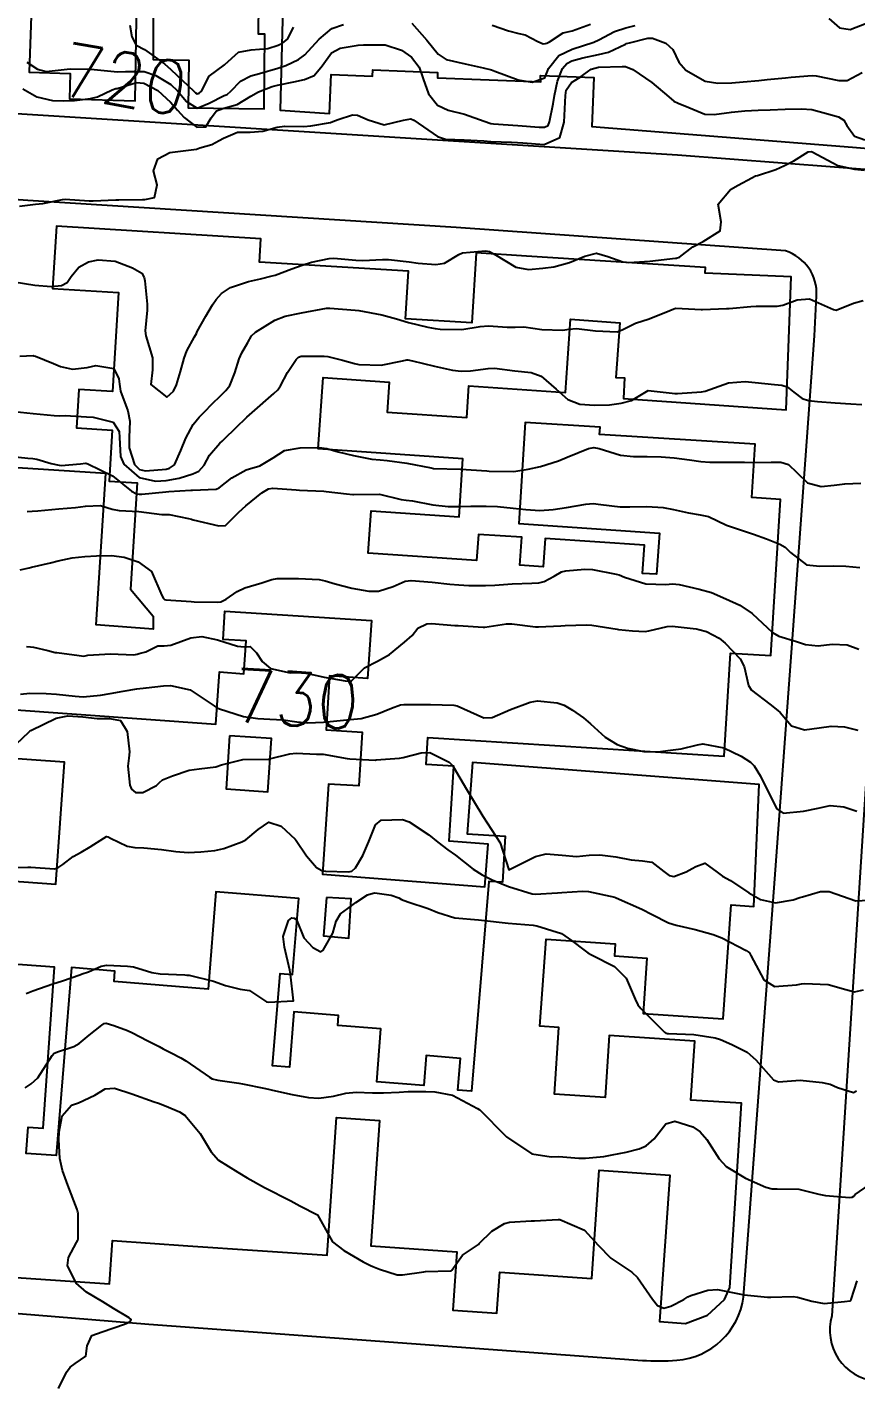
# Model space of a CAD drawing. Header units: metres. Extents: x 307586 to 320046, y 7427249 to 7434250.
# Drawn here: x 309605.9 to 309667.9, y 7432374 to 7432475.7 of the extents above; entities that cross this region are included whole.
import ezdxf
from ezdxf.enums import TextEntityAlignment as Align

# ---------------------------------------------------------------- set-up
doc = ezdxf.new("R2010")
doc.units = ezdxf.units.M
doc.header["$MEASUREMENT"] = 0
for name, color, linetype in [('Cotas', 45, 'Continuous'), ('Curvas de Nivel 1m', 11, 'Continuous'), ('Curvas de Nivel 5m', 15, 'Continuous'), ('Edificações', 30, 'Continuous'), ('Vias Primárias', 230, 'Continuous')]:
    doc.layers.add(name, color=color, linetype=linetype)
doc.styles.add('Style-STANDARD', font='STANDARD.shx')

msp = doc.modelspace()

# ---------------------------------------------------------------- linework, layer by layer
at = {"layer": 'Curvas de Nivel 1m', "flags": 128}
for points, elevation in [([(309613.54, 7432475.85), (309613.71, 7432474.97), (309614.03, 7432474.35), (309614.64, 7432474.01), (309616.14, 7432472.94), (309616.63, 7432472.52), (309618.35, 7432470.91), (309618.47, 7432470.78), (309618.6, 7432470.7), (309618.75, 7432470.76), (309618.91, 7432470.91), (309619.5, 7432472.03), (309620.63, 7432472.87), (309620.67, 7432472.89), (309621.69, 7432473.83), (309622.64, 7432473.99), (309623.89, 7432474.1), (309624.65, 7432474.35), (309624.98, 7432474.5), (309625.38, 7432474.83), (309625.79, 7432475.7)], 719), ([(309640.66, 7432475.85), (309641.89, 7432475.41), (309642.66, 7432475.22), (309643.14, 7432475.11), (309644.08, 7432474.61), (309644.49, 7432474.44), (309644.65, 7432474.46), (309644.75, 7432474.5), (309644.95, 7432474.6), (309645.99, 7432475.26), (309646.66, 7432475.43), (309648.03, 7432475.91)], 719), ([(309605.54, 7432471.07), (309606.6, 7432470.48), (309607.76, 7432470.21), (309608.59, 7432470.18), (309609.4, 7432470.21), (309610.6, 7432470.36), (309611.12, 7432470.49), (309612.24, 7432470.99), (309612.51, 7432471.09), (309612.6, 7432471.11), (309614.04, 7432471.54), (309614.61, 7432471.5), (309615.64, 7432470.95), (309616.59, 7432470.09), (309617.13, 7432469.47), (309617.61, 7432468.92), (309618.57, 7432468.21), (309619.25, 7432468.23), (309619.65, 7432468.9), (309620.05, 7432469.43), (309620.59, 7432469.64), (309621.58, 7432469.9), (309622.6, 7432470.52), (309623.17, 7432470.86), (309624.21, 7432471.25), (309624.61, 7432471.35), (309625.83, 7432471.61), (309626.62, 7432471.77), (309627.36, 7432472.07), (309627.94, 7432472.8), (309628.64, 7432473.76), (309629.3, 7432474.13), (309630.65, 7432474.34), (309631.04, 7432474.38), (309632.65, 7432474.36), (309633.88, 7432473.96), (309634.64, 7432473.45), (309635.2, 7432472.71), (309635.51, 7432471.82), (309635.91, 7432470.71), (309636.59, 7432469.85), (309637.37, 7432469.47), (309638.59, 7432469.17), (309640.07, 7432468.66), (309640.58, 7432468.48), (309640.78, 7432468.45), (309642.58, 7432468.32), (309644.2, 7432468.22), (309644.58, 7432468.21), (309644.85, 7432468.33), (309644.96, 7432468.6), (309645.23, 7432469.96), (309645.33, 7432470.59), (309645.56, 7432471.65), (309645.94, 7432472.59), (309646.25, 7432472.97), (309646.64, 7432473.16), (309647.46, 7432473.39), (309648.64, 7432473.65), (309649.37, 7432473.82), (309650.65, 7432474.43), (309650.72, 7432474.47), (309650.94, 7432474.53), (309652.31, 7432474.86), (309652.66, 7432474.86), (309653.68, 7432474.49), (309654.19, 7432474.02), (309654.64, 7432473.08), (309655.16, 7432472.47), (309656.62, 7432471.66), (309657.57, 7432471.49), (309658.62, 7432471.52), (309659.46, 7432471.59), (309660.62, 7432471.71), (309661.25, 7432471.78), (309662.63, 7432471.91), (309663.06, 7432471.95), (309664.63, 7432472.08), (309664.92, 7432472.06), (309666.62, 7432471.71), (309667.24, 7432471.71), (309668.37, 7432472.31)], 721), ([(309605.29, 7432462.29), (309606.5, 7432462.44), (309607.05, 7432462.5), (309608.51, 7432462.8), (309608.72, 7432462.81), (309610.51, 7432462.7), (309610.81, 7432462.7), (309612.51, 7432462.77), (309612.72, 7432462.78), (309614.51, 7432462.79), (309614.67, 7432462.8), (309615.39, 7432462.95), (309615.59, 7432463.88), (309615.33, 7432464.95), (309615.65, 7432465.84), (309616.55, 7432466.32), (309618.14, 7432466.51), (309618.55, 7432466.56), (309618.8, 7432466.66), (309619.68, 7432466.9), (309620.25, 7432467.2), (309620.56, 7432467.39), (309621.61, 7432467.84), (309622.57, 7432467.83), (309623.5, 7432467.92), (309624.57, 7432468.22), (309625.12, 7432468.29), (309626.57, 7432468.25), (309627.09, 7432468.3), (309628.58, 7432468.56), (309628.75, 7432468.62), (309629.14, 7432468.78), (309630.22, 7432469.14), (309630.59, 7432469.11), (309631.38, 7432468.76), (309632.58, 7432468.39), (309634.03, 7432468.73), (309634.58, 7432468.84), (309634.81, 7432468.72), (309636.57, 7432467.5), (309637.19, 7432467.31), (309638.57, 7432467.27), (309640.05, 7432467.18), (309640.57, 7432467.13), (309642.12, 7432467.08), (309642.57, 7432467.07), (309642.97, 7432467.03), (309644.57, 7432466.92), (309645.73, 7432467.43), (309646.06, 7432468.59), (309646.08, 7432469.09), (309646.15, 7432470.58), (309646.22, 7432470.97), (309646.62, 7432471.55), (309647.25, 7432471.94), (309648.09, 7432472.56), (309648.63, 7432472.69), (309650.4, 7432472.76), (309650.64, 7432472.75), (309651.2, 7432472.52), (309652.62, 7432471.56), (309653.89, 7432470.49), (309654.27, 7432470.16), (309654.6, 7432470), (309655.38, 7432469.69), (309656.59, 7432469.19), (309657.29, 7432469.15), (309658.59, 7432469.33), (309659.57, 7432469.44), (309660.59, 7432469.49), (309661.48, 7432469.51), (309662.59, 7432469.56), (309663.82, 7432469.59), (309664.59, 7432469.52), (309665.7, 7432469.24), (309666.59, 7432468.98), (309667, 7432468.74), (309667.21, 7432468.33), (309667.79, 7432467.54), (309668.57, 7432467.27)], 722), ([(309604.89, 7432456.62), (309606.43, 7432456.37), (309607.67, 7432456.28), (309608.43, 7432456.35), (309608.86, 7432456.59), (309609.15, 7432457.02), (309609.74, 7432457.72), (309610.45, 7432458.13), (309611.17, 7432458.29), (309612.45, 7432458.17), (309613.74, 7432457.68), (309614.44, 7432457.27), (309614.63, 7432456.96), (309614.68, 7432456.71), (309614.86, 7432454.96), (309614.85, 7432454.51), (309614.71, 7432452.96), (309614.76, 7432452.58), (309615.25, 7432450.95), (309615.26, 7432450.04), (309615.12, 7432448.95), (309616.33, 7432448), (309616.81, 7432448.46), (309617.04, 7432448.93), (309617.35, 7432449.93), (309617.61, 7432450.92), (309617.83, 7432451.46), (309618.39, 7432452.52), (309618.53, 7432452.77), (309618.6, 7432452.91), (309619.25, 7432454.05), (309619.73, 7432454.9), (309620.01, 7432455.3), (309620.42, 7432455.76), (309621.09, 7432456.21), (309622.43, 7432456.65), (309623.33, 7432456.86), (309624.21, 7432457.07), (309624.44, 7432457.14), (309625.67, 7432457.6), (309626.45, 7432457.89), (309627.16, 7432458.11), (309628.46, 7432458.39), (309628.83, 7432458.41), (309630.46, 7432458.25), (309631, 7432458.22), (309632.46, 7432458.3), (309632.9, 7432458.3), (309634.45, 7432458.12), (309635.13, 7432458.04), (309636.45, 7432457.94), (309637.1, 7432458.04), (309638.17, 7432458.67), (309638.46, 7432458.79), (309640.17, 7432458.95), (309640.47, 7432458.9), (309640.91, 7432458.65), (309642.45, 7432457.72), (309643.39, 7432457.55), (309644.45, 7432457.65), (309645.28, 7432457.76), (309646.46, 7432458.09), (309647.6, 7432458.56), (309648.47, 7432458.77), (309649.32, 7432458.54), (309650.46, 7432458.13), (309650.91, 7432458.08), (309652.46, 7432458.17), (309654.39, 7432458.4), (309654.46, 7432458.41), (309654.52, 7432458.42), (309654.68, 7432458.48), (309655.69, 7432459.25), (309656.47, 7432459.66), (309657.74, 7432460.44), (309657.82, 7432461.11), (309657.58, 7432462.44), (309658.52, 7432463.55), (309659.08, 7432463.87), (309660.1, 7432464.41), (309660.39, 7432464.56), (309660.54, 7432464.6), (309661.89, 7432465.05), (309662.55, 7432465.35), (309663.24, 7432465.69), (309664.33, 7432466.36), (309664.56, 7432466.38), (309664.63, 7432466.36), (309666.55, 7432465.34), (309667.79, 7432465.07), (309668.54, 7432465)], 723), ([(309605.31, 7432451.07), (309606.32, 7432451.11), (309606.36, 7432451.1), (309606.48, 7432451.06), (309607.83, 7432450.51), (309608.36, 7432450.3), (309609.27, 7432450.1), (309610.35, 7432450.21), (309611, 7432450.36), (309612.35, 7432450.14), (309612.74, 7432449.38), (309612.77, 7432448.98), (309612.86, 7432448.45), (309613.4, 7432446.97), (309613.55, 7432446.21), (309613.49, 7432444.97), (309613.51, 7432444.2), (309613.9, 7432442.97), (309614.27, 7432442.59), (309614.73, 7432442.49), (309616.27, 7432442.62), (309616.53, 7432442.68), (309616.89, 7432442.93), (309617.38, 7432444.01), (309617.74, 7432444.92), (309618.3, 7432445.96), (309618.73, 7432446.49), (309619.14, 7432446.9), (309619.72, 7432447.5), (309620.33, 7432448.11), (309620.73, 7432448.49), (309621.04, 7432448.88), (309621.4, 7432449.83), (309621.73, 7432450.88), (309621.94, 7432451.31), (309622.38, 7432452.1), (309622.67, 7432452.58), (309622.95, 7432452.86), (309624.4, 7432453.75), (309625.19, 7432454.05), (309626.41, 7432454.32), (309628.28, 7432454.66), (309628.41, 7432454.67), (309628.53, 7432454.67), (309630.41, 7432454.52), (309630.69, 7432454.49), (309632.41, 7432454.15), (309633.52, 7432453.85), (309634.4, 7432453.59), (309635.86, 7432453.24), (309636.4, 7432453.13), (309636.79, 7432453.09), (309638.4, 7432453.07), (309639.76, 7432453.3), (309640.4, 7432453.34), (309641.79, 7432453.25), (309642.4, 7432453.25), (309643.03, 7432453.26), (309644.4, 7432453.07), (309645.96, 7432453.02), (309646.4, 7432453.09), (309646.97, 7432453.15), (309648.4, 7432452.96), (309650.03, 7432452.9), (309650.4, 7432453.03), (309651.39, 7432453.53), (309652.41, 7432453.85), (309653.98, 7432454.49), (309654.27, 7432454.62), (309654.42, 7432454.65), (309656.31, 7432454.56), (309656.41, 7432454.56), (309658.22, 7432454.63), (309658.42, 7432454.64), (309660.04, 7432454.79), (309660.42, 7432454.82), (309661.99, 7432454.82), (309662.42, 7432454.88), (309663.51, 7432455.29), (309664.43, 7432455.35), (309666.21, 7432454.55), (309666.42, 7432454.51), (309667.71, 7432455.04), (309668.43, 7432455.24)], 724), ([(309604.28, 7432443.6), (309605.91, 7432443.43), (309606.28, 7432443.4), (309606.58, 7432443.36), (309607.67, 7432443.04), (309608.27, 7432442.9), (309608.41, 7432442.89), (309609.87, 7432443.01), (309610.23, 7432443.05), (309610.27, 7432443.05), (309610.42, 7432443.01), (309612.26, 7432442.12), (309613.68, 7432440.97), (309614.05, 7432440.77), (309614.24, 7432440.74), (309614.46, 7432440.74), (309616.24, 7432440.92), (309616.46, 7432440.94), (309618.11, 7432441.04), (309618.25, 7432441.05), (309620.01, 7432441.12), (309620.25, 7432441.22), (309621.18, 7432441.96), (309622.27, 7432442.56), (309622.5, 7432442.63), (309623.27, 7432442.85), (309624.28, 7432443.47), (309625.12, 7432444), (309626.29, 7432444.2), (309627.71, 7432444.22), (309628.29, 7432444.15), (309629.14, 7432443.92), (309630.28, 7432443.63), (309631.67, 7432443.37), (309632.28, 7432443.31), (309632.8, 7432443.26), (309634.28, 7432443.06), (309636.11, 7432442.7), (309636.27, 7432442.67), (309636.3, 7432442.67), (309638.27, 7432442.62), (309638.32, 7432442.62), (309640.27, 7432442.48), (309640.45, 7432442.47), (309642.27, 7432442.44), (309642.45, 7432442.45), (309643.37, 7432442.61), (309644.28, 7432442.81), (309645.64, 7432443.23), (309646.28, 7432443.5), (309647.88, 7432444.15), (309648.29, 7432444.23), (309648.68, 7432444.15), (309650.28, 7432443.66), (309651.24, 7432443.56), (309652.28, 7432443.56), (309653.32, 7432443.53), (309654.28, 7432443.45), (309655.45, 7432443.3), (309656.28, 7432443.19), (309656.96, 7432443.13), (309658.28, 7432443.13), (309659.56, 7432443.13), (309660.28, 7432443.11), (309661.54, 7432443.14), (309662.28, 7432443.14), (309662.86, 7432442.96), (309663.47, 7432442.37), (309664.26, 7432441.59), (309665.29, 7432441.32), (309666.26, 7432441.41), (309667.07, 7432441.52), (309668.26, 7432441.56)], 726), ([(309605.86, 7432439.43), (309606.23, 7432439.47), (309606.67, 7432439.49), (309608.23, 7432439.64), (309609.49, 7432439.75), (309610.23, 7432439.85), (309611.35, 7432439.88), (309612.23, 7432439.62), (309612.76, 7432439.52), (309614.23, 7432439.43), (309615.94, 7432439.22), (309616.23, 7432439.21), (309616.5, 7432439.21), (309617.95, 7432438.91), (309618.17, 7432438.86), (309618.22, 7432438.85), (309618.3, 7432438.83), (309620.22, 7432438.36), (309620.7, 7432438.4), (309621.19, 7432438.88), (309621.7, 7432439.4), (309622.23, 7432439.86), (309623.42, 7432440.85), (309623.94, 7432441.15), (309624.25, 7432441.19), (309626, 7432441.06), (309626.25, 7432441.05), (309628.07, 7432440.97), (309628.25, 7432440.95), (309629.78, 7432440.77), (309630.24, 7432440.71), (309630.3, 7432440.71), (309632.24, 7432440.75), (309633.85, 7432440.34), (309634.24, 7432440.3), (309634.72, 7432440.24), (309636.24, 7432439.93), (309637.37, 7432439.81), (309638.23, 7432439.81), (309639.07, 7432439.83), (309640.23, 7432439.85), (309641.07, 7432439.81), (309642.23, 7432439.68), (309643.2, 7432439.58), (309644.23, 7432439.52), (309645.24, 7432439.58), (309646.23, 7432439.74), (309647.67, 7432439.99), (309648.24, 7432440.03), (309648.81, 7432439.97), (309650.24, 7432439.78), (309650.98, 7432439.78), (309652.24, 7432439.82), (309653.48, 7432439.73), (309654.23, 7432439.59), (309655.37, 7432439.33), (309656.23, 7432439.2), (309656.85, 7432439.07), (309658.22, 7432438.43), (309660.22, 7432437.75), (309661.21, 7432437.4), (309662.21, 7432437), (309662.59, 7432436.77), (309663.01, 7432436.38), (309664.19, 7432435.46), (309665.2, 7432435.34), (309666.19, 7432435.38), (309667.15, 7432435.36), (309668.19, 7432435.24)], 727), ([(309605.34, 7432435.07), (309606.01, 7432435.23), (309606.18, 7432435.27), (309607.61, 7432435.61), (309608.18, 7432435.75), (309609.24, 7432435.97), (309610.19, 7432436.07), (309611.06, 7432436.13), (309612.19, 7432436.16), (309613.14, 7432436.02), (309614.18, 7432435.68), (309615.18, 7432434.95), (309615.94, 7432433.16), (309616.06, 7432432.94), (309616.15, 7432432.86), (309616.25, 7432432.84), (309618.15, 7432432.71), (309618.36, 7432432.69), (309620.15, 7432432.65), (309620.36, 7432432.68), (309620.77, 7432432.88), (309621.58, 7432433.46), (309622.16, 7432433.72), (309623.42, 7432434.11), (309624.17, 7432434.36), (309624.57, 7432434.43), (309626.17, 7432434.43), (309627.72, 7432434.35), (309628.17, 7432434.26), (309628.92, 7432434.03), (309630.16, 7432433.71), (309631.43, 7432433.49), (309632.16, 7432433.49), (309633.26, 7432433.83), (309634.17, 7432434.22), (309634.6, 7432434.28), (309636.17, 7432434.15), (309637.5, 7432434.01), (309638.17, 7432433.95), (309638.92, 7432433.9), (309640.17, 7432433.91), (309640.87, 7432433.94), (309642.17, 7432434.02), (309643.64, 7432434.08), (309644.17, 7432434.11), (309644.57, 7432434.2), (309645.3, 7432434.59), (309645.85, 7432434.92), (309646.18, 7432435.01), (309647.61, 7432435.13), (309648.18, 7432435.1), (309649.95, 7432434.76), (309650.18, 7432434.69), (309650.57, 7432434.53), (309652.17, 7432434.02), (309653.67, 7432433.99), (309654.17, 7432434.03), (309654.67, 7432433.97), (309656.16, 7432433.63), (309657.08, 7432433.37), (309658.16, 7432432.91), (309659.2, 7432432.42), (309660.14, 7432431.82), (309661.66, 7432430.39), (309662.12, 7432430.11), (309663.45, 7432429.71), (309664.11, 7432429.48), (309665.08, 7432429.39), (309666.11, 7432429.51), (309667.24, 7432429.45), (309668.11, 7432429.14)], 728), ([(309605.83, 7432429.34), (309606.11, 7432429.32), (309606.35, 7432429.3), (309607.42, 7432429.04), (309607.96, 7432428.89), (309608.1, 7432428.88), (309609.76, 7432428.67), (309610.1, 7432428.62), (309610.42, 7432428.69), (309612.1, 7432428.8), (309613.86, 7432428.72), (309614.1, 7432428.77), (309614.25, 7432428.81), (309614.75, 7432428.95), (309615.65, 7432429.4), (309616.11, 7432429.38), (309616.61, 7432429.43), (309618.11, 7432429.99), (309618.93, 7432430.08), (309620.11, 7432429.84), (309621.62, 7432429.36), (309622.11, 7432429.32), (309622.57, 7432429.33), (309623.03, 7432428.86), (309623.46, 7432428.22), (309624.09, 7432427.7), (309625.55, 7432427.37), (309626.09, 7432427.4), (309626.64, 7432427.36), (309628.09, 7432427.05), (309629.66, 7432426.77), (309630.08, 7432426.74), (309630.1, 7432426.75), (309630.13, 7432426.77), (309631.12, 7432427.73), (309632.1, 7432428.25), (309632.99, 7432428.74), (309634.11, 7432429.66), (309634.68, 7432430.16), (309635.1, 7432430.71), (309635.79, 7432431.04), (309636.13, 7432431.07), (309637.88, 7432430.92), (309638.13, 7432430.9), (309639.99, 7432430.79), (309640.13, 7432430.79), (309641.74, 7432431.03), (309642.13, 7432431.03), (309643.92, 7432430.81), (309644.13, 7432430.8), (309645.82, 7432430.89), (309646.13, 7432430.91), (309647.74, 7432430.95), (309648.13, 7432430.93), (309650.03, 7432430.63), (309650.12, 7432430.62), (309651.18, 7432430.52), (309652.12, 7432430.45), (309652.4, 7432430.51), (309653.78, 7432430.83), (309654.13, 7432430.85), (309655.94, 7432430.65), (309656.13, 7432430.61), (309656.7, 7432430.45), (309657.65, 7432429.97), (309658.11, 7432429.58), (309659.22, 7432428.42), (309659.52, 7432427.84), (309659.86, 7432426.41), (309660.08, 7432426.07), (309661.45, 7432425.01), (309662.06, 7432424.56), (309662.22, 7432424.39), (309663.08, 7432423.41), (309664.04, 7432423.1), (309665.14, 7432423.25), (309666.04, 7432423.38), (309667.04, 7432423.32), (309668.04, 7432423.08)], 729), ([(309605.05, 7432422.03), (309606.03, 7432422.96), (309606.08, 7432423.01), (309606.15, 7432423.06), (309608.04, 7432423.98), (309608.9, 7432424.16), (309610.04, 7432424.07), (309611.1, 7432423.94), (309612.04, 7432423.95), (309612.86, 7432423.8), (309613.35, 7432422.97), (309613.52, 7432421.46), (309613.48, 7432420.97), (309613.39, 7432420.37), (309613.54, 7432418.97), (309613.68, 7432418.66), (309613.98, 7432418.42), (309614.53, 7432418.41), (309615.55, 7432418.94), (309615.77, 7432419.16), (309615.99, 7432419.37), (309616.74, 7432419.67), (309617.99, 7432420.08), (309618.73, 7432420.17), (309620, 7432420.33), (309620.41, 7432420.47), (309622, 7432420.87), (309623.94, 7432420.91), (309624, 7432420.92), (309625.52, 7432421.31), (309626.01, 7432421.35), (309627.52, 7432421.29), (309628.01, 7432421.27), (309629.81, 7432420.96), (309630.01, 7432420.94), (309631.91, 7432420.84), (309632, 7432420.85), (309633.74, 7432420.99), (309634.01, 7432421.04), (309635.35, 7432421.37), (309636.01, 7432421.41), (309637.45, 7432420.68), (309637.72, 7432420.4), (309638, 7432419.94), (309638.74, 7432418.66), (309639.96, 7432416.65), (309641.27, 7432414.64), (309641.91, 7432412.63), (309643.92, 7432413.63), (309644.71, 7432413.81), (309645.92, 7432413.72), (309646.99, 7432413.63), (309647.92, 7432413.71), (309648.73, 7432413.74), (309649.92, 7432413.6), (309651.07, 7432413.37), (309651.92, 7432413.29), (309652.61, 7432413.19), (309653.52, 7432412.49), (309653.91, 7432412.21), (309654.27, 7432412.12), (309655.2, 7432412.47), (309655.65, 7432412.73), (309655.92, 7432412.88), (309656.58, 7432413.11), (309657.5, 7432412.44), (309657.91, 7432412.16), (309658.51, 7432411.82), (309659.89, 7432410.91), (309660.76, 7432410.4), (309661.88, 7432410.14), (309663.2, 7432410.37), (309663.7, 7432410.54), (309663.89, 7432410.6), (309665.25, 7432410.99), (309665.89, 7432410.99), (309667.88, 7432410.31), (309669.77, 7432410.41)], 731), ([(309604.23, 7432412.76), (309605.91, 7432412.82), (309606.15, 7432412.81), (309607.91, 7432412.7), (309608.16, 7432412.77), (309608.54, 7432413.02), (309609.32, 7432413.61), (309609.92, 7432413.95), (309610.58, 7432414.35), (309611.6, 7432414.99), (309611.81, 7432415.11), (309611.93, 7432415.08), (309612.1, 7432414.99), (309613.36, 7432414.4), (309613.93, 7432414.3), (309614.61, 7432414.27), (309615.92, 7432414.14), (309616.99, 7432413.99), (309617.92, 7432413.93), (309618.87, 7432413.96), (309619.92, 7432414.06), (309620.59, 7432414.22), (309621.93, 7432414.71), (309622.24, 7432414.87), (309623.16, 7432415.64), (309623.95, 7432416.2), (309624.88, 7432415.9), (309625.93, 7432414.92), (309626.01, 7432414.82), (309626.78, 7432413.67), (309627.53, 7432412.8), (309627.91, 7432412.56), (309628.19, 7432412.51), (309629.91, 7432412.46), (309630.16, 7432412.52), (309630.45, 7432412.76), (309630.99, 7432413.69), (309631.44, 7432414.75), (309631.58, 7432415.11), (309631.95, 7432415.98), (309632.36, 7432416.34), (309633.96, 7432416.38), (309634.46, 7432416.21), (309635.94, 7432415.25), (309636.61, 7432414.69), (309637.36, 7432414.11), (309637.92, 7432413.73), (309639.26, 7432412.66), (309639.91, 7432412.24), (309640.66, 7432411.88), (309641.89, 7432411.37), (309643.66, 7432410.83), (309643.89, 7432410.8), (309645.57, 7432410.9), (309645.89, 7432410.92), (309647.42, 7432411.02), (309647.89, 7432411), (309649.85, 7432410.57), (309649.88, 7432410.56), (309649.96, 7432410.53), (309651.87, 7432409.69), (309652.65, 7432409.28), (309653.86, 7432408.66), (309654.45, 7432408.47), (309655.86, 7432408.15), (309657.21, 7432407.79), (309657.85, 7432407.53), (309659.67, 7432406.59), (309659.84, 7432406.49), (309659.93, 7432406.41), (309660.04, 7432406.2), (309661.01, 7432404.4), (309661.81, 7432403.9), (309663.46, 7432404.02), (309663.81, 7432404.09), (309664.05, 7432404.12), (309665.81, 7432404.04), (309667.15, 7432403.66), (309667.8, 7432403.48), (309668.47, 7432403.64)], 732), ([(309605.8, 7432403.37), (309606.3, 7432403.56), (309607.8, 7432404.08), (309608.51, 7432404.32), (309609.81, 7432404.76), (309609.99, 7432404.83), (309610.46, 7432405), (309611.4, 7432405.41), (309611.82, 7432405.48), (309613.37, 7432405.41), (309613.82, 7432405.35), (309615.2, 7432404.95), (309615.81, 7432404.83), (309617.66, 7432404.76), (309617.81, 7432404.75), (309617.99, 7432404.73), (309619.81, 7432404.29), (309620.72, 7432403.97), (309621.8, 7432403.7), (309622.52, 7432403.58), (309623.63, 7432402.84), (309623.79, 7432402.75), (309623.92, 7432402.71), (309625.79, 7432402.82), (309625.58, 7432404.82), (309625.53, 7432405.11), (309625.14, 7432406.83), (309625.04, 7432407.64), (309625.43, 7432408.82), (309625.67, 7432409.02), (309625.86, 7432409.01), (309625.98, 7432408.93), (309626.04, 7432408.82), (309626.58, 7432407.54), (309627.24, 7432406.8), (309627.84, 7432406.48), (309628.01, 7432406.61), (309628.13, 7432406.79), (309628.75, 7432407.88), (309629, 7432408.78), (309629.32, 7432409.33), (309629.87, 7432409.74), (309630.47, 7432410.17), (309631.34, 7432410.76), (309631.76, 7432410.88), (309631.89, 7432410.89), (309633.1, 7432410.73), (309633.68, 7432410.52), (309633.88, 7432410.39), (309634.37, 7432410.22), (309635.87, 7432409.74), (309636.61, 7432409.43), (309637.87, 7432409.02), (309639.65, 7432408.87), (309639.86, 7432408.85), (309641.86, 7432408.63), (309643.74, 7432408.48), (309643.86, 7432408.46), (309644.02, 7432408.44), (309645.86, 7432407.85), (309646.61, 7432407.33), (309647.62, 7432406.55), (309647.84, 7432406.41), (309648.11, 7432406.27), (309649.83, 7432405.39), (309650.69, 7432404.52), (309651.37, 7432402.94), (309651.58, 7432402.51), (309651.79, 7432402.24), (309653.57, 7432400.48), (309653.68, 7432400.4), (309653.76, 7432400.38), (309653.86, 7432400.38), (309655.76, 7432400.29), (309657.36, 7432400.04), (309657.76, 7432399.92), (309658.61, 7432399.56), (309659.75, 7432398.97), (309660.41, 7432398.4), (309661.73, 7432396.91), (309662.1, 7432396.76), (309663.73, 7432396.88), (309665.37, 7432396.7), (309665.73, 7432396.63), (309665.96, 7432396.57), (309666.52, 7432396.33), (309667.72, 7432395.95), (309667.94, 7432396.09)], 733), ([(309605.71, 7432396.31), (309606.16, 7432396.61), (309606.67, 7432397.05), (309607.74, 7432398.73), (309607.88, 7432398.89), (309608.21, 7432399.03), (309609.36, 7432399.4), (309609.75, 7432399.62), (309610.51, 7432400.24), (309611.45, 7432400.99), (309611.64, 7432401.12), (309611.77, 7432401.15), (309612.36, 7432400.98), (309613.38, 7432400.59), (309613.76, 7432400.42), (309614.85, 7432399.85), (309615.75, 7432399.39), (309616.04, 7432399.23), (309616.64, 7432398.93), (309617.38, 7432398.55), (309617.74, 7432398.33), (309619.52, 7432397.1), (309619.72, 7432396.99), (309620.15, 7432396.89), (309621.72, 7432396.65), (309621.98, 7432396.6), (309623.71, 7432396.26), (309624.45, 7432396.09), (309625.71, 7432395.81), (309626.93, 7432395.58), (309627.7, 7432395.52), (309628.8, 7432395.68), (309629.71, 7432395.91), (309630.49, 7432395.98), (309631.71, 7432395.94), (309632.53, 7432395.92), (309633.71, 7432395.98), (309634.39, 7432396.03), (309635.71, 7432396.02), (309636.39, 7432396.01), (309637.71, 7432395.76), (309639.58, 7432394.76), (309639.69, 7432394.69), (309639.75, 7432394.65), (309641.67, 7432392.71), (309641.71, 7432392.67), (309641.74, 7432392.63), (309643.65, 7432391.36), (309645.09, 7432391.15), (309645.65, 7432391.16), (309647.15, 7432391.05), (309647.65, 7432391.04), (309649.02, 7432391.17), (309649.65, 7432391.28), (309650.69, 7432391.48), (309651.66, 7432391.74), (309652.2, 7432391.97), (309652.79, 7432392.49), (309653.68, 7432393.62), (309654.34, 7432393.82), (309655.68, 7432393.38), (309656.24, 7432393.01), (309656.74, 7432392.44), (309657.65, 7432390.99), (309658.18, 7432390.42), (309659.63, 7432389.55), (309661.16, 7432388.86), (309661.63, 7432388.75), (309661.99, 7432388.75), (309663.63, 7432388.71), (309665.12, 7432388.35), (309665.62, 7432388.25), (309667.41, 7432388.1), (309667.62, 7432388.13), (309667.73, 7432388.2), (309667.84, 7432388.31), (309668.88, 7432389.05)], 734)]:
    msp.add_lwpolyline(points, dxfattribs=dict(at, elevation=elevation))
at = {"layer": 'Curvas de Nivel 5m', "flags": 128}
for points, elevation in [([(309665.86, 7432476.35), (309666.67, 7432475.64), (309667.47, 7432475.53), (309668.68, 7432475.98)], 720), ([(309605.85, 7432473.07), (309606.63, 7432472.54), (309607.3, 7432472.37), (309608.63, 7432472.53), (309609.08, 7432472.57), (309610.63, 7432472.54), (309611.13, 7432472.5), (309612.62, 7432472.35), (309613.23, 7432472.38), (309614.62, 7432472.38), (309615.5, 7432472.07), (309616.61, 7432471.39), (309617.13, 7432470.93), (309617.8, 7432470.13), (309618.59, 7432469.64), (309619.48, 7432470.01), (309620.6, 7432470.57), (309620.83, 7432470.66), (309621.1, 7432470.89), (309621.83, 7432471.66), (309622.62, 7432472.04), (309623.26, 7432472.23), (309624.63, 7432472.63), (309624.79, 7432472.68), (309625.23, 7432472.83), (309626.18, 7432473.28), (309626.64, 7432473.63), (309627.71, 7432474.8), (309628.66, 7432475.6), (309629.55, 7432475.9)], 720), ([(309634.67, 7432476), (309635.78, 7432474.71), (309636.64, 7432473.67), (309637.23, 7432473.28), (309638.64, 7432472.94), (309639.99, 7432472.66), (309640.63, 7432472.49), (309640.88, 7432472.4), (309642.62, 7432471.75), (309643.66, 7432471.58), (309644.62, 7432471.89), (309644.82, 7432472.41), (309644.88, 7432472.6), (309645.65, 7432473.58), (309646.65, 7432474.04), (309648.27, 7432474.56), (309648.66, 7432474.74), (309649.83, 7432475.37), (309650.67, 7432475.65), (309651.38, 7432475.81)], 720), ([(309604.42, 7432446.97), (309606.31, 7432446.78), (309607.89, 7432446.62), (309608.31, 7432446.61), (309608.72, 7432446.62), (309610.31, 7432446.53), (309610.81, 7432446.51), (309612.3, 7432446.14), (309612.75, 7432445.43), (309612.79, 7432444.98), (309612.86, 7432443.57), (309613.11, 7432442.98), (309614.26, 7432441.98), (309615.48, 7432441.72), (309616.26, 7432441.77), (309617.25, 7432441.93), (309618.26, 7432442.26), (309618.71, 7432442.46), (309619.12, 7432442.9), (309619.52, 7432443.66), (309620.29, 7432444.55), (309620.46, 7432444.71), (309620.64, 7432444.89), (309621.48, 7432445.7), (309622.31, 7432446.49), (309622.71, 7432446.86), (309624.34, 7432448.28), (309624.63, 7432448.54), (309624.84, 7432448.84), (309625.34, 7432449.85), (309626, 7432450.82), (309626.18, 7432451), (309626.37, 7432451.06), (309628.1, 7432451.06), (309628.37, 7432451.04), (309629.47, 7432450.78), (309630.36, 7432450.51), (309630.68, 7432450.44), (309632.36, 7432450.4), (309633.95, 7432450.73), (309634.29, 7432450.8), (309634.36, 7432450.79), (309634.72, 7432450.72), (309636.36, 7432450.31), (309637.7, 7432450.02), (309638.36, 7432449.94), (309639.06, 7432449.96), (309640.36, 7432450.15), (309640.85, 7432450.16), (309642.36, 7432449.96), (309643.58, 7432449.84), (309644.35, 7432449.56), (309645.46, 7432448.59), (309646.34, 7432447.83), (309647.24, 7432447.48), (309648.33, 7432447.39), (309649.44, 7432447.43), (309650.33, 7432447.55), (309651.11, 7432447.75), (309652.34, 7432448.51), (309654.15, 7432448.29), (309654.34, 7432448.27), (309654.55, 7432448.27), (309656.34, 7432448.39), (309656.61, 7432448.46), (309658.35, 7432449.07), (309659.6, 7432449.16), (309660.35, 7432449.09), (309661.79, 7432448.95), (309662.35, 7432448.9), (309662.75, 7432448.78), (309663.26, 7432448.38), (309663.87, 7432447.9), (309664.34, 7432447.74), (309665.02, 7432447.67), (309666.34, 7432447.58), (309667.51, 7432447.5), (309668.33, 7432447.46)], 725), ([(309605.36, 7432425.77), (309606.06, 7432425.85), (309607.29, 7432425.82), (309608.06, 7432425.78), (309609.46, 7432425.62), (309610.06, 7432425.58), (309611.36, 7432425.7), (309612.07, 7432425.82), (309613.05, 7432425.99), (309614.07, 7432426.16), (309614.77, 7432426.25), (309616.07, 7432426.39), (309616.59, 7432426.42), (309618.07, 7432426.09), (309619.87, 7432424.89), (309620.05, 7432424.77), (309620.26, 7432424.68), (309622.05, 7432424.1), (309623.13, 7432423.94), (309624.04, 7432423.9), (309625.03, 7432423.84), (309626.04, 7432423.69), (309626.85, 7432423.62), (309628.04, 7432423.67), (309629.05, 7432423.77), (309630.04, 7432423.87), (309630.87, 7432423.94), (309632.05, 7432424.27), (309633.14, 7432424.73), (309633.81, 7432424.97), (309634.06, 7432425), (309635.77, 7432424.99), (309636.06, 7432424.99), (309637.79, 7432424.94), (309638.06, 7432424.89), (309638.56, 7432424.66), (309640.05, 7432424), (309640.66, 7432424.03), (309642.05, 7432424.63), (309643.51, 7432425.16), (309644.06, 7432425.27), (309645.53, 7432425.11), (309646.06, 7432424.94), (309646.69, 7432424.57), (309647.5, 7432424.01), (309648.04, 7432423.56), (309649.14, 7432422.54), (309650.03, 7432422), (309650.8, 7432421.74), (309652.02, 7432421.47), (309653.06, 7432421.45), (309654.02, 7432421.57), (309654.82, 7432421.67), (309656.03, 7432421.99), (309656.43, 7432422.05), (309658.02, 7432421.75), (309659.31, 7432421.12), (309660.01, 7432420.67), (309660.29, 7432420.41), (309660.76, 7432419.64), (309661.36, 7432418.4), (309661.97, 7432417.2), (309662.45, 7432416.86), (309663.97, 7432417.02), (309665.07, 7432417.25), (309665.97, 7432417.43), (309666.98, 7432417.34), (309667.97, 7432417.02)], 730), ([(309608.21, 7432373.79), (309608.8, 7432375.02), (309609.08, 7432375.39), (309609.46, 7432375.68), (309610.26, 7432376.21), (309610.36, 7432377), (309610.71, 7432377.78), (309611.49, 7432378.04), (309613.15, 7432378.62), (309613.5, 7432378.77), (309613.61, 7432378.85), (309613.64, 7432378.96), (309613.5, 7432379.08), (309612.33, 7432379.79), (309611.52, 7432380.3), (309610.32, 7432381), (309609.53, 7432381.69), (309608.89, 7432383.02), (309608.97, 7432383.6), (309609.57, 7432384.73), (309609.67, 7432384.91), (309609.68, 7432385.01), (309609.68, 7432386.93), (309609.67, 7432387.01), (309609.6, 7432387.19), (309608.92, 7432389.02), (309608.52, 7432390.13), (309608.31, 7432391.02), (309608.24, 7432392.45), (309608.26, 7432393.02), (309608.48, 7432394.22), (309609.18, 7432395.02), (309609.56, 7432395.14), (309609.7, 7432395.18), (309610.94, 7432395.76), (309611.71, 7432396.22), (309612.41, 7432396.28), (309613.71, 7432395.85), (309615.38, 7432395.27), (309615.7, 7432395.16), (309616.26, 7432394.93), (309617.28, 7432394.51), (309617.69, 7432394.24), (309618.82, 7432392.9), (309619.65, 7432391.51), (309620.18, 7432390.88), (309621.63, 7432389.99), (309622.34, 7432389.57), (309623.62, 7432388.84), (309625.61, 7432387.84), (309626.28, 7432387.48), (309627.6, 7432386.79), (309628.73, 7432384.78), (309629.57, 7432384.12), (309631.02, 7432383.29), (309631.56, 7432383.02), (309631.75, 7432382.94), (309632.24, 7432382.74), (309633.55, 7432382.31), (309633.97, 7432382.3), (309635.55, 7432382.54), (309635.69, 7432382.56), (309637.55, 7432382.6), (309637.6, 7432382.62), (309637.64, 7432382.67), (309638.44, 7432383.79), (309639.57, 7432384.52), (309639.64, 7432384.58), (309639.7, 7432384.65), (309640.65, 7432385.58), (309641.6, 7432386.16), (309641.97, 7432386.25), (309643.6, 7432386.34), (309643.84, 7432386.36), (309645.6, 7432386.45), (309645.74, 7432386.44), (309647.59, 7432385.66), (309648.6, 7432384.54), (309649.56, 7432383.56), (309651.13, 7432382.51), (309651.55, 7432382.12), (309652.68, 7432380.49), (309653.04, 7432380.01), (309653.52, 7432379.82), (309654.03, 7432379.96), (309655.01, 7432380.47), (309655.32, 7432380.66), (309655.53, 7432380.76), (309656.82, 7432381.16), (309657.53, 7432381.22), (309659.04, 7432380.91), (309659.53, 7432380.81), (309661.28, 7432380.64), (309661.53, 7432380.63), (309663.21, 7432380.68), (309663.53, 7432380.65), (309664.59, 7432380.35), (309665.52, 7432380.17), (309667.05, 7432380.32), (309667.46, 7432380.37), (309667.53, 7432380.47), (309668, 7432381.85)], 735)]:
    msp.add_lwpolyline(points, dxfattribs=dict(at, elevation=elevation))
at = {"layer": 'Edificações'}
for points in [[(309615.29, 7432477.84), (309615.31, 7432473.26), (309617.97, 7432473.22), (309617.92, 7432469.65), (309623.6, 7432469.57), (309623.65, 7432475.17), (309623.18, 7432475.17), (309623.32, 7432489.01)], [(309625.23, 7432485.94), (309624.81, 7432469.47), (309628.5, 7432469.24), (309628.62, 7432472.15), (309631.71, 7432472.02), (309631.73, 7432472.5), (309636.59, 7432472.3), (309636.58, 7432471.91), (309644.31, 7432471.59), (309644.3, 7432472.07), (309648.27, 7432471.92), (309648.12, 7432468.25), (309667.63, 7432466.7), (309674.73, 7432466.12)], [(309606.28, 7432480.07), (309606.03, 7432472.32), (309609.09, 7432472.22), (309609.03, 7432470.33), (309613.94, 7432470.17), (309614.08, 7432477.86)], [(309604.34, 7432424.65), (309619.98, 7432423.53), (309620.26, 7432427.43), (309622.09, 7432427.3), (309622.26, 7432429.75), (309620.53, 7432429.86), (309620.67, 7432431.99), (309631.63, 7432431.28), (309631.35, 7432426.95), (309628.5, 7432427.13), (309628.24, 7432423.11), (309630.94, 7432422.93), (309630.68, 7432418.9), (309628.41, 7432419.04), (309627.97, 7432412.29), (309640.12, 7432411.36), (309640.36, 7432414.54), (309637.46, 7432414.76), (309637.81, 7432420.37), (309635.74, 7432420.5), (309635.86, 7432422.52), (309658.03, 7432421.13), (309658.51, 7432428.85), (309661.53, 7432428.66), (309662.26, 7432440.35), (309660.11, 7432440.49), (309660.36, 7432444.47), (309648.71, 7432445.2), (309648.75, 7432445.75), (309643.14, 7432446.1), (309642.67, 7432438.55), (309653.19, 7432437.83), (309652.98, 7432434.74), (309651.93, 7432434.81), (309652.07, 7432436.92), (309644.64, 7432437.43), (309644.49, 7432435.31), (309642.74, 7432435.43), (309642.88, 7432437.51), (309639.64, 7432437.73), (309639.5, 7432435.77), (309631.39, 7432436.33), (309631.61, 7432439.5), (309638.19, 7432439.05), (309638.48, 7432443.39), (309627.64, 7432444.14), (309628.01, 7432449.46), (309632.96, 7432449.12), (309632.81, 7432446.88), (309638.77, 7432446.47), (309638.93, 7432448.85), (309646.15, 7432448.35), (309646.53, 7432453.83), (309650.22, 7432453.57), (309649.93, 7432449.48), (309650.58, 7432449.44), (309650.5, 7432447.91), (309662.67, 7432447.05), (309663.06, 7432457.01), (309656.62, 7432457.27), (309656.64, 7432457.71), (309643.23, 7432458.56), (309639.48, 7432458.79), (309639.16, 7432453.56), (309634.18, 7432453.87), (309634.4, 7432457.42), (309623.25, 7432458.11), (309623.36, 7432459.85), (309608.06, 7432460.79), (309607.77, 7432456.13), (309612.7, 7432455.83), (309612.25, 7432448.43), (309609.74, 7432448.58), (309609.56, 7432445.7), (309612.24, 7432445.53), (309612, 7432441.71), (309614.09, 7432441.58), (309613.6, 7432433.62), (309615.29, 7432431.61), (309615.29, 7432430.64), (309611.03, 7432430.96), (309611.75, 7432442.29), (309601.61, 7432442.94)], [(309600.97, 7432382.39), (309612.03, 7432381.63), (309612.25, 7432384.88), (309617.9, 7432384.49), (309628.32, 7432383.77), (309629.03, 7432394.09), (309632.23, 7432393.87), (309631.58, 7432384.47), (309638.02, 7432384.03), (309637.72, 7432379.67), (309641.03, 7432379.44), (309641.24, 7432382.52), (309648.14, 7432382.04), (309648.69, 7432390.14), (309653.96, 7432389.78), (309653.2, 7432378.81), (309655.13, 7432378.67), (309656.78, 7432379.3), (309658.05, 7432380.47), (309658.45, 7432381.35), (309659.33, 7432395.15), (309655.55, 7432395.39), (309655.84, 7432399.81), (309649.42, 7432400.22), (309649.13, 7432395.59), (309645.34, 7432395.83), (309645.66, 7432400.82), (309644.25, 7432400.91), (309644.7, 7432407.44), (309649.88, 7432407.08), (309649.82, 7432406.19), (309652.25, 7432406.02), (309651.96, 7432401.88), (309657.97, 7432401.46), (309658.57, 7432410.01), (309660.25, 7432409.89), (309660.65, 7432419), (309639.21, 7432420.65), (309638.81, 7432415.31), (309641.64, 7432415.14), (309641.44, 7432411.69), (309640.41, 7432411.75), (309639.13, 7432396.06), (309638.1, 7432396.14), (309638.3, 7432398.51), (309635.73, 7432398.72), (309635.55, 7432396.47), (309632.03, 7432396.76), (309632.35, 7432400.71), (309629.12, 7432400.97), (309629.18, 7432401.72), (309625.83, 7432401.99), (309625.5, 7432397.86), (309624.24, 7432397.96), (309624.81, 7432404.86), (309625.72, 7432404.79), (309626.19, 7432410.47), (309620, 7432410.97), (309619.41, 7432403.69), (309612.37, 7432404.27), (309612.43, 7432405.04), (309609.19, 7432405.3), (309608.04, 7432391.24), (309605.8, 7432391.4), (309605.94, 7432393.37), (309607.06, 7432393.29), (309607.92, 7432405.33), (309602.75, 7432405.7)], [(309603.2, 7432411.89), (309608.01, 7432411.54), (309608.66, 7432420.68), (309604.08, 7432421.01)]]:
    msp.add_lwpolyline(points, dxfattribs=at)
for points in [[(309621.02, 7432422.65), (309620.75, 7432418.69), (309623.87, 7432418.47), (309624.15, 7432422.46)], [(309628.26, 7432410.55), (309628.05, 7432407.67), (309629.95, 7432407.51), (309630.11, 7432410.44)]]:
    msp.add_lwpolyline(points, close=True, dxfattribs=at)
at = {"layer": 'Vias Primárias'}
for points in [[(309481.32, 7432391.02, 0.297493), (309489.14, 7432395.47), (309495.79, 7432465.8, 0.000657), (309496.44, 7432472.8, -0.45583), (309503.18, 7432477.65), (309528.58, 7432474.28), (309543.72, 7432473.47), (309544.9, 7432473.42), (309590.27, 7432470.15), (309654.54, 7432466.13), (309681.96, 7432464.05)], [(309545.76, 7432384.43), (309559.16, 7432383.19), (309614.98, 7432378.61), (309651.91, 7432375.91, 0.037033), (309654.48, 7432375.92, 0.355769), (309659.48, 7432380.65), (309661.82, 7432411.94), (309663.19, 7432430.58), (309664.79, 7432452.58), (309664.95, 7432455.58, 0.341938), (309662.63, 7432458.94), (309637.97, 7432460.7), (309605.93, 7432462.71), (309561.59, 7432465.85), (309544.9, 7432468.1)], [(309668.84, 7432422.2), (309666.09, 7432379.23, 0.466002), (309669.33, 7432374.37)]]:
    msp.add_lwpolyline(points, format="xyb", dxfattribs=at)

# ---------------------------------------------------------------- texts
at = {"layer": 'Cotas', "style": 'Style-STANDARD'}
for s, rotation, p in [('720', 350.024, (309613.15, 7432471.8, 720)), ('730', 356.3668, (309626.02, 7432425.41, 730))]:
    msp.add_text(s, height=4, rotation=rotation, dxfattribs=at).set_placement(p, align=Align.MIDDLE_CENTER)

doc.saveas('drawing.dxf')
